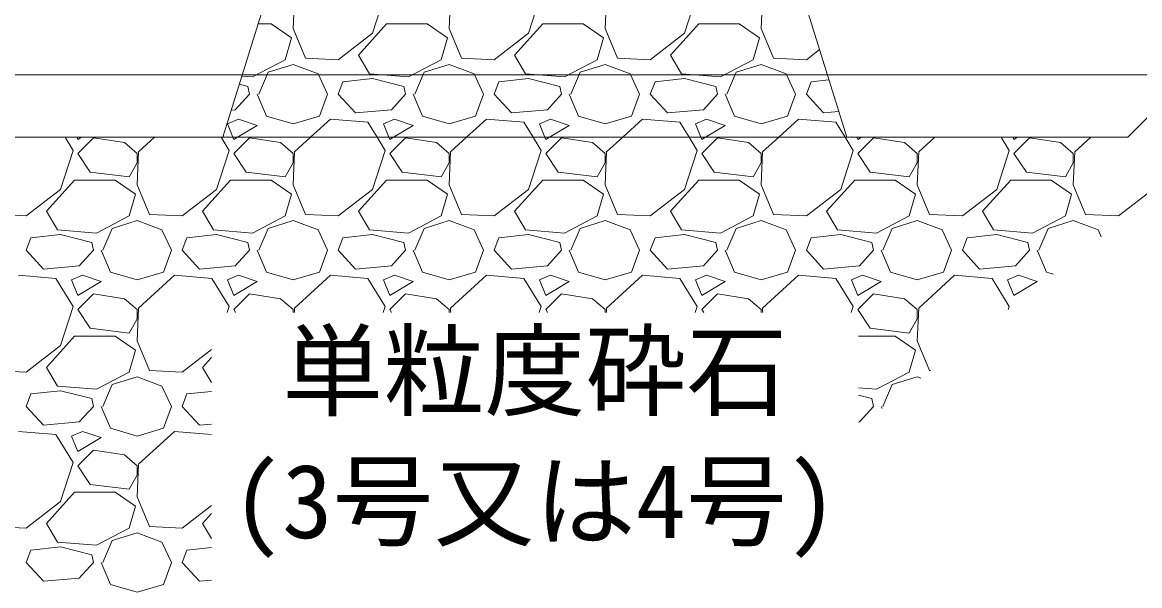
# Model space of a CAD drawing. Units: millimetres at full size, sheet at 1:20; details may follow other scales. Extents: x 0 to 23340, y -4498 to 8520.
# Drawn here: x 4803.2 to 5161.3, y 872.6 to 1053 of the extents above; entities that cross this region are included whole.
import ezdxf
from ezdxf.enums import TextEntityAlignment as Align

# ---------------------------------------------------------------- set-up
doc = ezdxf.new("R2010")
doc.units = ezdxf.units.MM
doc.header["$LTSCALE"] = 20
doc.linetypes.add('DASHED', pattern=[7.5, 6, -1.5])
for name, color, linetype, lineweight in [('HOLE', 7, 'DASHED', 13), ('KIJUN', 5, 'Continuous', 5), ('SUNPO', 3, 'Continuous', 13), ('ﾊｯﾁﾝｸﾞ', 7, 'Continuous', 5)]:
    doc.layers.add(name, color=color, linetype=linetype, lineweight=lineweight)
doc.styles.add('ＭＳ ゴシック', font='')
doc.styles.get('ＭＳ ゴシック').set_extended_font_data('MS Gothic')

msp = doc.modelspace()

# ---------------------------------------------------------------- linework, layer by layer
at = {"layer": 'HOLE'}
msp.add_lwpolyline([(4892.48, 1096.2), (5042.48, 1096.2), (5067.48, 1016.2), (4867.48, 1016.2)], close=True, dxfattribs=at)
at = {"layer": 'KIJUN', "color": 7, "lineweight": 13}
msp.add_line((4757.48, 1036.2), (5177.48, 1036.2), dxfattribs=at)
msp.add_lwpolyline([(4817.48, 1591.2), (4844.48, 1656.2), (4842.48, 1696.2), (4806.48, 1716.2), (4802.48, 1791.2), (4760.48, 1791.2), (4757.48, 1788.2), (4757.48, 1036.2), (4777.48, 1016.2), (5157.48, 1016.2), (5177.48, 1036.2), (5177.48, 1788.2), (5174.48, 1791.2), (5132.48, 1791.2), (5128.48, 1716.2), (5092.48, 1696.2), (5090.48, 1656.2), (5117.48, 1591.2), (5099.42, 1144.18)], dxfattribs=at)
msp.add_lwpolyline([(5177.48, 1616.2), (5177.48, 1036.2), (5157.48, 1016.2), (4777.48, 1016.2), (4757.48, 1036.2), (4757.48, 1616.2), (4557.48, 1616.2), (4557.48, 816.2), (5377.48, 816.2), (5377.48, 1616.2)], close=True, dxfattribs=at)
at = {"layer": 'ﾊｯﾁﾝｸﾞ'}
for p, q in [((4890.5, 1061.5), (4890, 1051)), ((4915.5, 1049.5), (4919.5, 1062)), ((4940.5, 1061.5), (4940, 1051)), ((4965.5, 1049.5), (4969.5, 1062)), ((4990.5, 1061.5), (4990, 1051)), ((5015.5, 1049.5), (5019.5, 1062)), ((5040.5, 1061.5), (5040, 1051)), ((4878.83, 1052.5), (4883, 1052.5)), ((4883, 1052.5), (4889.5, 1048)), ((4890, 1051), (4894, 1041.5)), ((4904.5, 1041), (4915.5, 1049.5)), ((4911, 1042.5), (4920, 1052.5)), ((4920, 1052.5), (4933, 1052.5)), ((4933, 1052.5), (4939.5, 1048)), ((4940, 1051), (4944, 1041.5)), ((4954.5, 1041), (4965.5, 1049.5)), ((4961, 1042.5), (4970, 1052.5)), ((4970, 1052.5), (4983, 1052.5)), ((4983, 1052.5), (4989.5, 1048)), ((4990, 1051), (4994, 1041.5)), ((5004.5, 1041), (5015.5, 1049.5)), ((5011, 1042.5), (5020, 1052.5)), ((5020, 1052.5), (5033, 1052.5)), ((5033, 1052.5), (5039.5, 1048)), ((5040, 1051), (5044, 1041.5)), ((4889.5, 1048), (4887.5, 1041)), ((4939.5, 1048), (4937.5, 1041)), ((4989.5, 1048), (4987.5, 1041)), ((5039.5, 1048), (5037.5, 1041)), ((4914.5, 1036.5), (4911, 1042.5)), ((4964.5, 1036.5), (4961, 1042.5)), ((5014.5, 1036.5), (5011, 1042.5)), ((5054.5, 1041), (5058.72, 1044.26)), ((4887.5, 1041), (4877, 1035.5)), ((4882, 1037), (4890, 1039.5)), ((4890, 1039.5), (4898, 1036.5)), ((4894, 1041.5), (4904.5, 1041)), ((4937.5, 1041), (4927, 1035.5)), ((4932, 1037), (4940, 1039.5)), ((4940, 1039.5), (4948, 1036.5)), ((4944, 1041.5), (4954.5, 1041)), ((4987.5, 1041), (4977, 1035.5)), ((4982, 1037), (4990, 1039.5)), ((4990, 1039.5), (4998, 1036.5)), ((4994, 1041.5), (5004.5, 1041)), ((5037.5, 1041), (5027, 1035.5)), ((5032, 1037), (5040, 1039.5)), ((5040, 1039.5), (5048, 1036.5)), ((5044, 1041.5), (5054.5, 1041)), ((4877, 1035.5), (4873.6, 1035.77)), ((4879, 1030), (4882, 1037)), ((4898, 1036.5), (4901, 1030)), ((4915.5, 1035), (4906, 1034)), ((4927, 1035.5), (4914.5, 1036.5)), ((4925.5, 1032.5), (4915.5, 1035)), ((4929, 1030), (4932, 1037)), ((4948, 1036.5), (4951, 1030)), ((4965.5, 1035), (4956, 1034)), ((4977, 1035.5), (4964.5, 1036.5)), ((4975.5, 1032.5), (4965.5, 1035)), ((4979, 1030), (4982, 1037)), ((4998, 1036.5), (5001, 1030)), ((5015.5, 1035), (5006, 1034)), ((5027, 1035.5), (5014.5, 1036.5)), ((5025.5, 1032.5), (5015.5, 1035)), ((5029, 1030), (5032, 1037)), ((5048, 1036.5), (5051, 1030)), ((4875.5, 1032.5), (4872.79, 1033.18)), ((4876, 1030), (4875.5, 1032.5)), ((4904.5, 1030), (4906, 1034)), ((4926, 1030), (4925.5, 1032.5)), ((4954.5, 1030), (4956, 1034)), ((4976, 1030), (4975.5, 1032.5)), ((5004.5, 1030), (5006, 1034)), ((5026, 1030), (5025.5, 1032.5)), ((5054.5, 1030), (5056, 1034)), ((5061.73, 1034.6), (5056, 1034)), ((4876, 1030), (4871.5, 1025)), ((4878.5, 1030), (4881.5, 1023)), ((4898.5, 1023), (4901, 1030)), ((4910, 1024), (4904.5, 1030)), ((4926, 1030), (4921.5, 1025)), ((4928.5, 1030), (4931.5, 1023)), ((4948.5, 1023), (4951, 1030)), ((4960, 1024), (4954.5, 1030)), ((4976, 1030), (4971.5, 1025)), ((4978.5, 1030), (4981.5, 1023)), ((4998.5, 1023), (5001, 1030)), ((5010, 1024), (5004.5, 1030)), ((5026, 1030), (5021.5, 1025)), ((5028.5, 1030), (5031.5, 1023)), ((5048.5, 1023), (5051, 1030)), ((5060, 1024), (5054.5, 1030)), ((4871.5, 1025), (4870.2, 1024.89)), ((4921.5, 1025), (4910, 1024)), ((4971.5, 1025), (4960, 1024)), ((5021.5, 1025), (5010, 1024)), ((5064.91, 1024.43), (5060, 1024)), ((4872.5, 1022), (4869, 1020.5)), ((4869, 1020.5), (4870.72, 1016.2)), ((4878.5, 1020), (4872.5, 1022)), ((4881.5, 1023), (4890, 1020.5)), ((4890, 1020.5), (4898.5, 1023)), ((4902, 1022), (4895.64, 1016.2)), ((4914, 1021), (4902, 1022)), ((4916.94, 1016.2), (4914, 1021)), ((4922.5, 1022), (4919, 1020.5)), ((4919, 1020.5), (4920.72, 1016.2)), ((4928.5, 1020), (4922.5, 1022)), ((4931.5, 1023), (4940, 1020.5)), ((4940, 1020.5), (4948.5, 1023)), ((4952, 1022), (4945.64, 1016.2)), ((4964, 1021), (4952, 1022)), ((4966.94, 1016.2), (4964, 1021)), ((4972.5, 1022), (4969, 1020.5)), ((4969, 1020.5), (4970.72, 1016.2)), ((4978.5, 1020), (4972.5, 1022)), ((4981.5, 1023), (4990, 1020.5)), ((4990, 1020.5), (4998.5, 1023)), ((5002, 1022), (4995.64, 1016.2)), ((5014, 1021), (5002, 1022)), ((5016.94, 1016.2), (5014, 1021)), ((5022.5, 1022), (5019, 1020.5)), ((5019, 1020.5), (5020.72, 1016.2)), ((5028.5, 1020), (5022.5, 1022)), ((5031.5, 1023), (5040, 1020.5)), ((5040, 1020.5), (5048.5, 1023)), ((5052, 1022), (5045.64, 1016.2)), ((5064, 1021), (5052, 1022)), ((5066.94, 1016.2), (5064, 1021)), ((4872.16, 1016.2), (4878.5, 1020)), ((4922.16, 1016.2), (4928.5, 1020)), ((4972.16, 1016.2), (4978.5, 1020)), ((5022.16, 1016.2), (5028.5, 1020)), ((4819.5, 1012), (4816.94, 1016.2)), ((4820.72, 1016.2), (4821, 1015.5)), ((4821, 1015.5), (4822.16, 1016.2)), ((4826, 1016), (4821, 1011)), ((4836, 1014.5), (4826, 1016)), ((4840, 1011), (4836, 1014.5)), ((4845.64, 1016.2), (4840.5, 1011.5)), ((4869.5, 1012), (4866.94, 1016.2)), ((4870.72, 1016.2), (4871, 1015.5)), ((4871, 1015.5), (4872.16, 1016.2)), ((4876, 1016), (4871, 1011)), ((4886, 1014.5), (4876, 1016)), ((4890, 1011), (4886, 1014.5)), ((4895.64, 1016.2), (4890.5, 1011.5)), ((4919.5, 1012), (4916.94, 1016.2)), ((4920.72, 1016.2), (4921, 1015.5)), ((4921, 1015.5), (4922.16, 1016.2)), ((4926, 1016), (4921, 1011)), ((4936, 1014.5), (4926, 1016)), ((4940, 1011), (4936, 1014.5)), ((4945.64, 1016.2), (4940.5, 1011.5)), ((4969.5, 1012), (4966.94, 1016.2)), ((4970.72, 1016.2), (4971, 1015.5)), ((4971, 1015.5), (4972.16, 1016.2)), ((4976, 1016), (4971, 1011)), ((4986, 1014.5), (4976, 1016)), ((4990, 1011), (4986, 1014.5)), ((4995.64, 1016.2), (4990.5, 1011.5)), ((5019.5, 1012), (5016.94, 1016.2)), ((5020.72, 1016.2), (5021, 1015.5)), ((5021, 1015.5), (5022.16, 1016.2)), ((5026, 1016), (5021, 1011)), ((5036, 1014.5), (5026, 1016)), ((5040, 1011), (5036, 1014.5)), ((5045.64, 1016.2), (5040.5, 1011.5)), ((5069.5, 1012), (5066.94, 1016.2)), ((5070.72, 1016.2), (5071, 1015.5)), ((5071, 1015.5), (5072.16, 1016.2)), ((5076, 1016), (5071, 1011)), ((5086, 1014.5), (5076, 1016)), ((5090, 1011), (5086, 1014.5)), ((5095.64, 1016.2), (5090.5, 1011.5)), ((5119.5, 1012), (5116.94, 1016.2)), ((5120.72, 1016.2), (5121, 1015.5)), ((5121, 1015.5), (5122.16, 1016.2)), ((5126, 1016), (5121, 1011)), ((5136, 1014.5), (5126, 1016)), ((5140, 1011), (5136, 1014.5)), ((5145.64, 1016.2), (5140.5, 1011.5)), ((4815.5, 999.5), (4819.5, 1012)), ((4821, 1011), (4825, 1005)), ((4840.5, 1011.5), (4840, 1001)), ((4840, 1008), (4840, 1011)), ((4865.5, 999.5), (4869.5, 1012)), ((4871, 1011), (4875, 1005)), ((4890.5, 1011.5), (4890, 1001)), ((4890, 1008), (4890, 1011)), ((4915.5, 999.5), (4919.5, 1012)), ((4921, 1011), (4925, 1005)), ((4940.5, 1011.5), (4940, 1001)), ((4940, 1008), (4940, 1011)), ((4965.5, 999.5), (4969.5, 1012)), ((4971, 1011), (4975, 1005)), ((4990.5, 1011.5), (4990, 1001)), ((4990, 1008), (4990, 1011)), ((5015.5, 999.5), (5019.5, 1012)), ((5021, 1011), (5025, 1005)), ((5040.5, 1011.5), (5040, 1001)), ((5040, 1008), (5040, 1011)), ((5065.5, 999.5), (5069.5, 1012)), ((5071, 1011), (5075, 1005)), ((5090.5, 1011.5), (5090, 1001)), ((5090, 1008), (5090, 1011)), ((5115.5, 999.5), (5119.5, 1012)), ((5121, 1011), (5125, 1005)), ((5140.5, 1011.5), (5140, 1001)), ((5140, 1008), (5140, 1011)), ((4837.5, 1003.5), (4840, 1008)), ((4887.5, 1003.5), (4890, 1008)), ((4937.5, 1003.5), (4940, 1008)), ((4987.5, 1003.5), (4990, 1008)), ((5037.5, 1003.5), (5040, 1008)), ((5087.5, 1003.5), (5090, 1008)), ((5137.5, 1003.5), (5140, 1008)), ((4825, 1005), (4837.5, 1003.5)), ((4875, 1005), (4887.5, 1003.5)), ((4925, 1005), (4937.5, 1003.5)), ((4975, 1005), (4987.5, 1003.5)), ((5025, 1005), (5037.5, 1003.5)), ((5075, 1005), (5087.5, 1003.5)), ((5125, 1005), (5137.5, 1003.5)), ((4804.5, 991), (4815.5, 999.5)), ((4811, 992.5), (4820, 1002.5)), ((4820, 1002.5), (4833, 1002.5)), ((4833, 1002.5), (4839.5, 998)), ((4840, 1001), (4844, 991.5)), ((4854.5, 991), (4865.5, 999.5)), ((4861, 992.5), (4870, 1002.5)), ((4870, 1002.5), (4883, 1002.5)), ((4883, 1002.5), (4889.5, 998)), ((4890, 1001), (4894, 991.5)), ((4904.5, 991), (4915.5, 999.5)), ((4911, 992.5), (4920, 1002.5)), ((4920, 1002.5), (4933, 1002.5)), ((4933, 1002.5), (4939.5, 998)), ((4940, 1001), (4944, 991.5)), ((4954.5, 991), (4965.5, 999.5)), ((4961, 992.5), (4970, 1002.5)), ((4970, 1002.5), (4983, 1002.5)), ((4983, 1002.5), (4989.5, 998)), ((4990, 1001), (4994, 991.5)), ((5004.5, 991), (5015.5, 999.5)), ((5011, 992.5), (5020, 1002.5)), ((5020, 1002.5), (5033, 1002.5)), ((5033, 1002.5), (5039.5, 998)), ((5040, 1001), (5044, 991.5)), ((5054.5, 991), (5065.5, 999.5)), ((5061, 992.5), (5070, 1002.5)), ((5070, 1002.5), (5083, 1002.5)), ((5083, 1002.5), (5089.5, 998)), ((5090, 1001), (5094, 991.5)), ((5104.5, 991), (5115.5, 999.5)), ((5111, 992.5), (5120, 1002.5)), ((5120, 1002.5), (5133, 1002.5)), ((5133, 1002.5), (5139.5, 998)), ((5140, 1001), (5144, 991.5)), ((5154.5, 991), (5165.5, 999.5)), ((4839.5, 998), (4837.5, 991)), ((4889.5, 998), (4887.5, 991)), ((4939.5, 998), (4937.5, 991)), ((4989.5, 998), (4987.5, 991)), ((5039.5, 998), (5037.5, 991)), ((5089.5, 998), (5087.5, 991)), ((5139.5, 998), (5137.5, 991)), ((4814.5, 986.5), (4811, 992.5)), ((4864.5, 986.5), (4861, 992.5)), ((4914.5, 986.5), (4911, 992.5)), ((4964.5, 986.5), (4961, 992.5)), ((5014.5, 986.5), (5011, 992.5)), ((5064.5, 986.5), (5061, 992.5)), ((5114.5, 986.5), (5111, 992.5)), ((4794, 991.5), (4804.5, 991)), ((4837.5, 991), (4827, 985.5)), ((4832, 987), (4840, 989.5)), ((4840, 989.5), (4848, 986.5)), ((4844, 991.5), (4854.5, 991)), ((4887.5, 991), (4877, 985.5)), ((4882, 987), (4890, 989.5)), ((4890, 989.5), (4898, 986.5)), ((4894, 991.5), (4904.5, 991)), ((4937.5, 991), (4927, 985.5)), ((4932, 987), (4940, 989.5)), ((4940, 989.5), (4948, 986.5)), ((4944, 991.5), (4954.5, 991)), ((4987.5, 991), (4977, 985.5)), ((4982, 987), (4990, 989.5)), ((4990, 989.5), (4998, 986.5)), ((4994, 991.5), (5004.5, 991)), ((5037.5, 991), (5027, 985.5)), ((5032, 987), (5040, 989.5)), ((5040, 989.5), (5048, 986.5)), ((5044, 991.5), (5054.5, 991)), ((5087.5, 991), (5077, 985.5)), ((5082, 987), (5090, 989.5)), ((5090, 989.5), (5098, 986.5)), ((5094, 991.5), (5104.5, 991)), ((5137.5, 991), (5127, 985.5)), ((5132, 987), (5140, 989.5)), ((5140, 989.5), (5148, 986.5)), ((5144, 991.5), (5154.5, 991)), ((4815.5, 985), (4806, 984)), ((4827, 985.5), (4814.5, 986.5)), ((4825.5, 982.5), (4815.5, 985)), ((4829, 980), (4832, 987)), ((4848, 986.5), (4851, 980)), ((4865.5, 985), (4856, 984)), ((4877, 985.5), (4864.5, 986.5)), ((4875.5, 982.5), (4865.5, 985)), ((4879, 980), (4882, 987)), ((4898, 986.5), (4901, 980)), ((4915.5, 985), (4906, 984)), ((4927, 985.5), (4914.5, 986.5)), ((4925.5, 982.5), (4915.5, 985)), ((4929, 980), (4932, 987)), ((4948, 986.5), (4951, 980)), ((4965.5, 985), (4956, 984)), ((4977, 985.5), (4964.5, 986.5)), ((4975.5, 982.5), (4965.5, 985)), ((4979, 980), (4982, 987)), ((4998, 986.5), (5001, 980)), ((5015.5, 985), (5006, 984)), ((5027, 985.5), (5014.5, 986.5)), ((5025.5, 982.5), (5015.5, 985)), ((5029, 980), (5032, 987)), ((5048, 986.5), (5051, 980)), ((5065.5, 985), (5056, 984)), ((5077, 985.5), (5064.5, 986.5)), ((5075.5, 982.5), (5065.5, 985)), ((5079, 980), (5082, 987)), ((5098, 986.5), (5101, 980)), ((5115.5, 985), (5106, 984)), ((5127, 985.5), (5114.5, 986.5)), ((5125.5, 982.5), (5115.5, 985)), ((5129, 980), (5132, 987)), ((5148, 986.5), (5149, 984.32)), ((4804.5, 980), (4806, 984)), ((4826, 980), (4825.5, 982.5)), ((4854.5, 980), (4856, 984)), ((4876, 980), (4875.5, 982.5)), ((4904.5, 980), (4906, 984)), ((4926, 980), (4925.5, 982.5)), ((4954.5, 980), (4956, 984)), ((4976, 980), (4975.5, 982.5)), ((5004.5, 980), (5006, 984)), ((5026, 980), (5025.5, 982.5)), ((5054.5, 980), (5056, 984)), ((5076, 980), (5075.5, 982.5)), ((5104.5, 980), (5106, 984)), ((5126, 980), (5125.5, 982.5)), ((4810, 974), (4804.5, 980)), ((4826, 980), (4821.5, 975)), ((4828.5, 980), (4831.5, 973)), ((4848.5, 973), (4851, 980)), ((4860, 974), (4854.5, 980)), ((4876, 980), (4871.5, 975)), ((4878.5, 980), (4881.5, 973)), ((4898.5, 973), (4901, 980)), ((4910, 974), (4904.5, 980)), ((4926, 980), (4921.5, 975)), ((4928.5, 980), (4931.5, 973)), ((4948.5, 973), (4951, 980)), ((4960, 974), (4954.5, 980)), ((4976, 980), (4971.5, 975)), ((4978.5, 980), (4981.5, 973)), ((4998.5, 973), (5001, 980)), ((5010, 974), (5004.5, 980)), ((5026, 980), (5021.5, 975)), ((5028.5, 980), (5031.5, 973)), ((5048.5, 973), (5051, 980)), ((5060, 974), (5054.5, 980)), ((5076, 980), (5071.5, 975)), ((5078.5, 980), (5081.5, 973)), ((5098.5, 973), (5101, 980)), ((5110, 974), (5104.5, 980)), ((5126, 980), (5121.5, 975)), ((5128.5, 980), (5131.5, 973)), ((4821.5, 975), (4810, 974)), ((4871.5, 975), (4860, 974)), ((4921.5, 975), (4910, 974)), ((4971.5, 975), (4960, 974)), ((5021.5, 975), (5010, 974)), ((5071.5, 975), (5060, 974)), ((5121.5, 975), (5110, 974)), ((4814, 971), (4802, 972)), ((4819.5, 962), (4814, 971)), ((4822.5, 972), (4819, 970.5)), ((4819, 970.5), (4821, 965.5)), ((4828.5, 970), (4822.5, 972)), ((4831.5, 973), (4840, 970.5)), ((4840, 970.5), (4848.5, 973)), ((4852, 972), (4840.5, 961.5)), ((4864, 971), (4852, 972)), ((4869.5, 962), (4864, 971)), ((4872.5, 972), (4869, 970.5)), ((4869, 970.5), (4871, 965.5)), ((4878.5, 970), (4872.5, 972)), ((4881.5, 973), (4890, 970.5)), ((4890, 970.5), (4898.5, 973)), ((4902, 972), (4890.5, 961.5)), ((4914, 971), (4902, 972)), ((4919.5, 962), (4914, 971)), ((4922.5, 972), (4919, 970.5)), ((4919, 970.5), (4921, 965.5)), ((4928.5, 970), (4922.5, 972)), ((4931.5, 973), (4940, 970.5)), ((4940, 970.5), (4948.5, 973)), ((4952, 972), (4940.5, 961.5)), ((4964, 971), (4952, 972)), ((4969.5, 962), (4964, 971)), ((4972.5, 972), (4969, 970.5)), ((4969, 970.5), (4971, 965.5)), ((4978.5, 970), (4972.5, 972)), ((4981.5, 973), (4990, 970.5)), ((4990, 970.5), (4998.5, 973)), ((5002, 972), (4990.5, 961.5)), ((5014, 971), (5002, 972)), ((5019.5, 962), (5014, 971)), ((5022.5, 972), (5019, 970.5)), ((5019, 970.5), (5021, 965.5)), ((5028.5, 970), (5022.5, 972)), ((5031.5, 973), (5040, 970.5)), ((5040, 970.5), (5048.5, 973)), ((5052, 972), (5040.5, 961.5)), ((5064, 971), (5052, 972)), ((5069.5, 962), (5064, 971)), ((5072.5, 972), (5069, 970.5)), ((5069, 970.5), (5071, 965.5)), ((5078.5, 970), (5072.5, 972)), ((5081.5, 973), (5090, 970.5)), ((5090, 970.5), (5098.5, 973)), ((5102, 972), (5090.5, 961.5)), ((5114, 971), (5102, 972)), ((5119.5, 962), (5114, 971)), ((5122.5, 972), (5119, 970.5)), ((5119, 970.5), (5121, 965.5)), ((5128.5, 970), (5122.5, 972)), ((5131.5, 973), (5133.7, 972.35)), ((4821, 965.5), (4828.5, 970)), ((4871, 965.5), (4878.5, 970)), ((4921, 965.5), (4928.5, 970)), ((4971, 965.5), (4978.5, 970)), ((5021, 965.5), (5028.5, 970)), ((5071, 965.5), (5078.5, 970)), ((5121, 965.5), (5128.5, 970)), ((4826, 966), (4821, 961)), ((4836, 964.5), (4826, 966)), ((4840, 961), (4836, 964.5)), ((4876, 966), (4871, 961)), ((4886, 964.5), (4876, 966)), ((4890, 961), (4886, 964.5)), ((4926, 966), (4921, 961)), ((4936, 964.5), (4926, 966)), ((4940, 961), (4936, 964.5)), ((4976, 966), (4971, 961)), ((4986, 964.5), (4976, 966)), ((4990, 961), (4986, 964.5)), ((5026, 966), (5021, 961)), ((5036, 964.5), (5026, 966)), ((5040, 961), (5036, 964.5)), ((5076, 966), (5071, 961)), ((5086, 964.5), (5076, 966)), ((5090, 961), (5086, 964.5)), ((4815.5, 949.5), (4819.5, 962)), ((4821, 961), (4825, 955)), ((4840.5, 961.5), (4840, 951)), ((4840, 958), (4840, 961)), ((4868.89, 960.09), (4869.5, 962)), ((4871, 961), (4871.6, 960.09)), ((4890, 960.09), (4890, 961)), ((4890.5, 961.5), (4890.43, 960.09)), ((4918.89, 960.09), (4919.5, 962)), ((4921, 961), (4921.6, 960.09)), ((4940, 960.09), (4940, 961)), ((4940.5, 961.5), (4940.43, 960.09)), ((4968.89, 960.09), (4969.5, 962)), ((4971, 961), (4971.6, 960.09)), ((4990, 960.09), (4990, 961)), ((4990.5, 961.5), (4990.43, 960.09)), ((5018.89, 960.09), (5019.5, 962)), ((5021, 961), (5021.6, 960.09)), ((5040, 960.09), (5040, 961)), ((5040.5, 961.5), (5040.43, 960.09)), ((5068.89, 960.09), (5069.5, 962)), ((5071, 961), (5075, 955)), ((5090.5, 961.5), (5090, 951)), ((5090, 958), (5090, 961)), ((5119.17, 960.98), (5119.5, 962)), ((4837.5, 953.5), (4840, 958)), ((5087.5, 953.5), (5090, 958)), ((4811, 942.5), (4820, 952.5)), ((4820, 952.5), (4833, 952.5)), ((4825, 955), (4837.5, 953.5)), ((4833, 952.5), (4839.5, 948)), ((5071.26, 952.5), (5083, 952.5)), ((5075, 955), (5087.5, 953.5)), ((5083, 952.5), (5089.5, 948)), ((4804.5, 941), (4815.5, 949.5)), ((4840, 951), (4844, 941.5)), ((5090, 951), (5094, 941.5)), ((4839.5, 948), (4837.5, 941)), ((4854.5, 941), (4863.84, 948.21)), ((4861, 942.5), (4863.84, 945.65)), ((5089.5, 948), (5087.5, 941)), ((4814.5, 936.5), (4811, 942.5)), ((4863.84, 937.64), (4861, 942.5)), ((4794, 941.5), (4804.5, 941)), ((4837.5, 941), (4827, 935.5)), ((4832, 937), (4840, 939.5)), ((4840, 939.5), (4848, 936.5)), ((4844, 941.5), (4854.5, 941)), ((5087.5, 941), (5077, 935.5)), ((5082, 937), (5090, 939.5)), ((5090, 939.5), (5091.16, 939.06)), ((5094, 941.5), (5094.26, 941.49)), ((4815.5, 935), (4806, 934)), ((4827, 935.5), (4814.5, 936.5)), ((4825.5, 932.5), (4815.5, 935)), ((4829, 930), (4832, 937)), ((4848, 936.5), (4851, 930)), ((4863.84, 934.82), (4856, 934)), ((5077, 935.5), (5071.26, 935.96)), ((5079, 930), (5082, 937)), ((4804.5, 930), (4806, 934)), ((4826, 930), (4825.5, 932.5)), ((4854.5, 930), (4856, 934)), ((5075.5, 932.5), (5071.26, 933.56)), ((5076, 930), (5075.5, 932.5)), ((4810, 924), (4804.5, 930)), ((4826, 930), (4821.5, 925)), ((4828.5, 930), (4831.5, 923)), ((4848.5, 923), (4851, 930)), ((4860, 924), (4854.5, 930)), ((5076, 930), (5071.5, 925)), ((5078.5, 930), (5078.77, 929.37)), ((4821.5, 925), (4810, 924)), ((4863.84, 924.33), (4860, 924)), ((5071.5, 925), (5071.26, 924.98)), ((4814, 921), (4802, 922)), ((4819.5, 912), (4814, 921)), ((4822.5, 922), (4819, 920.5)), ((4819, 920.5), (4821, 915.5)), ((4828.5, 920), (4822.5, 922)), ((4831.5, 923), (4840, 920.5)), ((4840, 920.5), (4848.5, 923)), ((4852, 922), (4840.5, 911.5)), ((4863.84, 921.01), (4852, 922)), ((4821, 915.5), (4828.5, 920)), ((4826, 916), (4821, 911)), ((4836, 914.5), (4826, 916)), ((4840, 911), (4836, 914.5)), ((4815.5, 899.5), (4819.5, 912)), ((4821, 911), (4825, 905)), ((4840.5, 911.5), (4840, 901)), ((4840, 908), (4840, 911)), ((4837.5, 903.5), (4840, 908)), ((4811, 892.5), (4820, 902.5)), ((4820, 902.5), (4833, 902.5)), ((4825, 905), (4837.5, 903.5)), ((4833, 902.5), (4839.5, 898)), ((4804.5, 891), (4815.5, 899.5)), ((4840, 901), (4844, 891.5)), ((4839.5, 898), (4837.5, 891)), ((4854.5, 891), (4863.84, 898.21)), ((4861, 892.5), (4863.84, 895.65)), ((4814.5, 886.5), (4811, 892.5)), ((4863.84, 887.64), (4861, 892.5)), ((4794, 891.5), (4804.5, 891)), ((4837.5, 891), (4827, 885.5)), ((4832, 887), (4840, 889.5)), ((4840, 889.5), (4848, 886.5)), ((4844, 891.5), (4854.5, 891)), ((4815.5, 885), (4806, 884)), ((4827, 885.5), (4814.5, 886.5)), ((4825.5, 882.5), (4815.5, 885)), ((4829, 880), (4832, 887)), ((4848, 886.5), (4851, 880)), ((4863.84, 884.82), (4856, 884)), ((4804.5, 880), (4806, 884)), ((4826, 880), (4825.5, 882.5)), ((4854.5, 880), (4856, 884)), ((4810, 874), (4804.5, 880)), ((4826, 880), (4821.5, 875)), ((4828.5, 880), (4831.5, 873)), ((4848.5, 873), (4851, 880)), ((4860, 874), (4854.5, 880)), ((4821.5, 875), (4810, 874)), ((4863.84, 874.33), (4860, 874)), ((4831.5, 873), (4840, 870.5)), ((4840, 870.5), (4848.5, 873))]:
    msp.add_line(p, q, dxfattribs=at)

# ---------------------------------------------------------------- texts
at = {"layer": 'SUNPO', "style": 'ＭＳ ゴシック'}
for s, p in [('単粒度砕石', (4886.55, 953.22)), ('(3号又は4号)', (4870.36, 911.55))]:
    msp.add_text(s, height=23.74, dxfattribs=at).set_placement(p, align=Align.TOP_LEFT)

doc.saveas('drawing.dxf')
